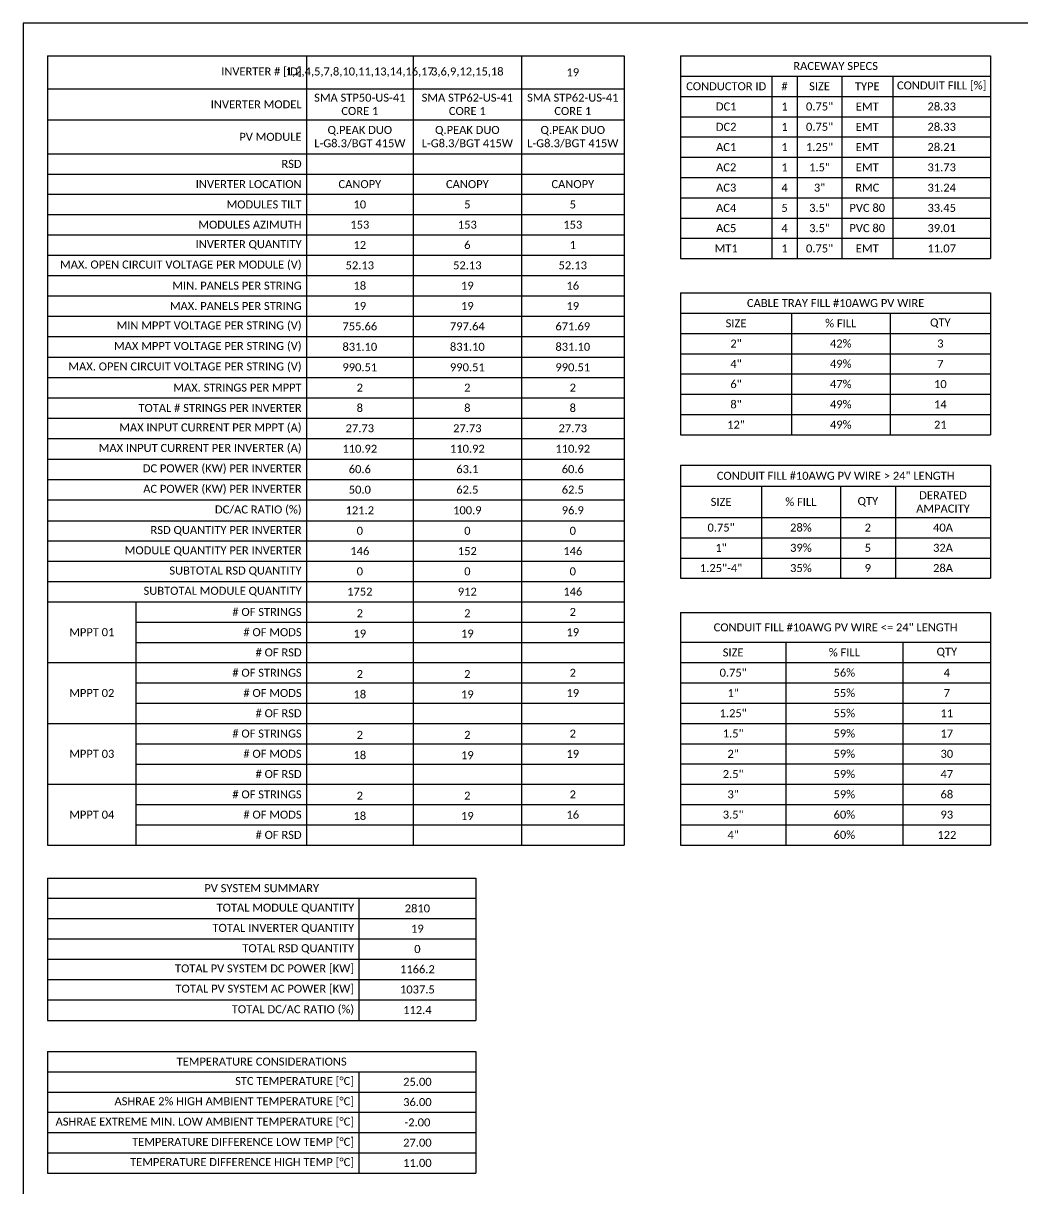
# Paper-space layout 'CALCS' of a CAD drawing. Header units: inches. Extents: x 0.5 to 47.7, y -7.2 to 23.5.
# Drawn here: x 0.5 to 12.98, y 8.94 to 23.5 of the extents above; entities that cross this region are included whole.
import ezdxf

# ---------------------------------------------------------------- set-up
doc = ezdxf.new("R2010")
doc.units = ezdxf.units.IN
doc.header["$MEASUREMENT"] = 0
doc.styles.add('Calibri', font='calibri.ttf')

# ---------------------------------------------------------------- blocks, each defined once
blk = doc.blocks.new('*T2')
at = {"linetype": 'ByBlock', "lineweight": -2, "transparency": 16777216}
for p, q in [((0, 0), (5.349, 0)), ((0, 0), (0, -1.52)), ((5.349, 0), (5.349, -1.52)), ((0, -0.253), (5.349, -0.253)), ((3.889, -0.253), (3.889, -1.52)), ((0, -0.507), (5.349, -0.507)), ((0, -0.76), (5.349, -0.76)), ((0, -1.013), (5.349, -1.013)), ((0, -1.267), (5.349, -1.267)), ((0, -1.52), (5.349, -1.52))]:
    blk.add_line(p, q, dxfattribs=at)
at = {"color": 0, "transparency": 16777216, "char_height": 0.1, "style": 'Calibri'}
for s, insert, width, attachment_point in [('{\\fCalibri|b0|i0|c0;TEMPERATURE CONSIDERATIONS', (2.674, -0.127), 5.22896, 5), ('{\\fCalibri|b0|i0|c0;STC TEMPERATURE [°C]', (3.829, -0.38), 3.76871, 6), ('{\\fCalibri|b0|i0|c0;25.00', (4.619, -0.38), 1.34026, 5), ('{\\fCalibri|b0|i0|c0;ASHRAE 2% HIGH AMBIENT TEMPERATURE [°C]', (3.829, -0.633), 3.76871, 6), ('{\\fCalibri|b0|i0|c0;36.00', (4.619, -0.633), 1.34026, 5), ('{\\fCalibri|b0|i0|c0;ASHRAE EXTREME MIN. LOW AMBIENT TEMPERATURE [°C]', (3.829, -0.887), 3.76871, 6), ('{\\fCalibri|b0|i0|c0;-2.00', (4.619, -0.887), 1.34026, 5), ('{\\fCalibri|b0|i0|c0;TEMPERATURE DIFFERENCE LOW TEMP [°C]', (3.829, -1.14), 3.76871, 6), ('{\\fCalibri|b0|i0|c0;27.00', (4.619, -1.14), 1.34026, 5), ('{\\fCalibri|b0|i0|c0;TEMPERATURE DIFFERENCE HIGH TEMP [°C]', (3.829, -1.393), 3.76871, 6), ('{\\fCalibri|b0|i0|c0;11.00', (4.619, -1.393), 1.34026, 5)]:
    blk.add_mtext(s, dxfattribs=dict(at, insert=insert, width=width, attachment_point=attachment_point))
blk = doc.blocks.new('*T4')
at = {"linetype": 'ByBlock', "lineweight": -2, "transparency": 16777216}
for p, q in [((0, 0), (5.92, 0)), ((0, 0), (0, -9.862)), ((3.233, 0), (3.233, -9.862)), ((4.566, 0), (4.566, -9.862)), ((5.92, 0), (5.92, -9.862)), ((0, -0.411), (5.92, -0.411)), ((0, -0.801), (5.92, -0.801)), ((0, -1.223), (5.92, -1.223)), ((0, -1.477), (5.92, -1.477)), ((0, -1.73), (5.92, -1.73)), ((0, -1.983), (5.92, -1.983)), ((0, -2.237), (5.92, -2.237)), ((0, -2.49), (5.92, -2.49)), ((0, -2.746), (5.92, -2.746)), ((0, -2.999), (5.92, -2.999)), ((0, -3.252), (5.92, -3.252)), ((0, -3.508), (5.92, -3.508)), ((0, -3.764), (5.92, -3.764)), ((0, -4.02), (5.92, -4.02)), ((0, -4.273), (5.92, -4.273)), ((0, -4.526), (5.92, -4.526)), ((0, -4.782), (5.92, -4.782)), ((0, -5.038), (5.92, -5.038)), ((0, -5.293), (5.92, -5.293)), ((0, -5.549), (5.92, -5.549)), ((0, -5.809), (5.92, -5.809)), ((0, -6.062), (5.92, -6.062)), ((0, -6.315), (5.92, -6.315)), ((0, -6.569), (5.92, -6.569)), ((0, -6.822), (5.92, -6.822)), ((1.104, -6.822), (1.104, -9.862)), ((1.104, -7.075), (5.92, -7.075)), ((1.104, -7.329), (5.92, -7.329)), ((0, -7.582), (5.92, -7.582)), ((1.104, -7.835), (5.92, -7.835)), ((1.104, -8.089), (5.92, -8.089)), ((0, -8.342), (5.92, -8.342)), ((1.104, -8.595), (5.92, -8.595)), ((1.104, -8.849), (5.92, -8.849)), ((0, -9.102), (5.92, -9.102)), ((1.104, -9.355), (5.92, -9.355)), ((1.104, -9.609), (5.92, -9.609)), ((0, -9.862), (5.92, -9.862))]:
    blk.add_line(p, q, dxfattribs=at)
at = {"color": 0, "linetype": 'ByBlock', "lineweight": -2, "transparency": 16777216}
for p, q in [((5.92, 0), (7.2, 0)), ((7.2, 0), (7.2, -9.862)), ((5.92, -0.411), (7.2, -0.411)), ((5.92, -0.801), (7.2, -0.801)), ((5.92, -1.223), (7.2, -1.223)), ((5.92, -1.477), (7.2, -1.477)), ((5.92, -1.73), (7.2, -1.73)), ((5.92, -1.983), (7.2, -1.983)), ((5.92, -2.237), (7.2, -2.237)), ((5.92, -2.49), (7.2, -2.49)), ((5.92, -2.746), (7.2, -2.746)), ((5.92, -2.999), (7.2, -2.999)), ((5.92, -3.252), (7.2, -3.252)), ((5.92, -3.508), (7.2, -3.508)), ((5.92, -3.764), (7.2, -3.764)), ((5.92, -4.02), (7.2, -4.02)), ((5.92, -4.273), (7.2, -4.273)), ((5.92, -4.526), (7.2, -4.526)), ((5.92, -4.782), (7.2, -4.782)), ((5.92, -5.038), (7.2, -5.038)), ((5.92, -5.293), (7.2, -5.293)), ((5.92, -5.549), (7.2, -5.549)), ((5.92, -5.809), (7.2, -5.809)), ((5.92, -6.062), (7.2, -6.062)), ((5.92, -6.315), (7.2, -6.315)), ((5.92, -6.569), (7.2, -6.569)), ((5.92, -6.822), (7.2, -6.822)), ((5.92, -7.075), (7.2, -7.075)), ((5.92, -7.329), (7.2, -7.329)), ((5.92, -7.582), (7.2, -7.582)), ((5.92, -7.835), (7.2, -7.835)), ((5.92, -8.089), (7.2, -8.089)), ((5.92, -8.342), (7.2, -8.342)), ((5.92, -8.595), (7.2, -8.595)), ((5.92, -8.849), (7.2, -8.849)), ((5.92, -9.102), (7.2, -9.102)), ((5.92, -9.355), (7.2, -9.355)), ((5.92, -9.609), (7.2, -9.609)), ((5.92, -9.862), (7.2, -9.862))]:
    blk.add_line(p, q, dxfattribs=at)
at = {"color": 0, "transparency": 16777216, "char_height": 0.1, "style": 'Calibri'}
for s, insert, width, attachment_point in [('{\\fCalibri|b0|i0|c0;INVERTER # [ID]', (3.173, -0.205), 3.11302, 6), ('{\\fCalibri|b0|i0|c0;1,2,4,5,7,8,10,11,13,14,16,17', (3.9, -0.205), 1.21309, 5), ('{\\fCalibri|b0|i0|c0;3,6,9,12,15,18', (5.243, -0.205), 1.23343, 5), ('{\\fCalibri|b0|i0|c0|p34;19}', (6.56, -0.205), 1.16025, 5), ('{\\fCalibri|b0|i0|c0;INVERTER MODEL', (3.173, -0.606), 3.11302, 6), ('{\\fCalibri|b0|i0|c0;SMA STP50-US-41 CORE 1', (3.9, -0.606), 1.21309, 5), ('{\\fCalibri|b0|i0|c0;SMA STP62-US-41 CORE 1', (5.243, -0.606), 1.23343, 5), ('{\\fCalibri|b0|i0|c0|p34;SMA STP62-US-41 CORE 1}', (6.56, -0.606), 1.16025, 5), ('{\\fCalibri|b0|i0|c0;PV MODULE', (3.173, -1.012), 3.11302, 6), ('{\\fCalibri|b0|i0|c0;Q.PEAK DUO L-G8.3/BGT 415W', (3.9, -1.012), 1.21309, 5), ('{\\fCalibri|b0|i0|c0;Q.PEAK DUO L-G8.3/BGT 415W', (5.243, -1.012), 1.23343, 5), ('{\\fCalibri|b0|i0|c0|p34;Q.PEAK DUO L-G8.3/BGT 415W}', (6.56, -1.012), 1.16025, 5), ('{\\fCalibri|b0|i0|c0;RSD', (3.173, -1.35), 3.11302, 6), ('{\\fCalibri|b0|i0|c0;', (3.9, -1.35), 1.21309, 5), ('{\\fCalibri|b0|i0|c0;', (5.243, -1.35), 1.23343, 5), ('{\\fCalibri|b0|i0|c0;INVERTER LOCATION', (3.173, -1.603), 3.11302, 6), ('{\\fCalibri|b0|i0|c0;CANOPY', (3.9, -1.603), 1.21309, 5), ('{\\fCalibri|b0|i0|c0;CANOPY', (5.243, -1.603), 1.23343, 5), ('{\\fCalibri|b0|i0|c0|p34;CANOPY}', (6.56, -1.603), 1.16025, 5), ('{\\fCalibri|b0|i0|c0;MODULES TILT', (3.173, -1.857), 3.11302, 6), ('{\\fCalibri|b0|i0|c0;10', (3.9, -1.857), 1.21309, 5), ('{\\fCalibri|b0|i0|c0;5', (5.243, -1.857), 1.23343, 5), ('{\\fCalibri|b0|i0|c0|p34;5}', (6.56, -1.857), 1.16025, 5), ('{\\fCalibri|b0|i0|c0;MODULES AZIMUTH', (3.173, -2.11), 3.11302, 6), ('{\\fCalibri|b0|i0|c0;153', (3.9, -2.11), 1.21309, 5), ('{\\fCalibri|b0|i0|c0;153', (5.243, -2.11), 1.23343, 5), ('{\\fCalibri|b0|i0|c0|p34;153}', (6.56, -2.11), 1.16025, 5), ('{\\fCalibri|b0|i0|c0;INVERTER QUANTITY', (3.173, -2.363), 3.11302, 6), ('{\\fCalibri|b0|i0|c0;12', (3.9, -2.363), 1.21309, 5), ('{\\fCalibri|b0|i0|c0;6', (5.243, -2.363), 1.23343, 5), ('{\\fCalibri|b0|i0|c0|p34;1}', (6.56, -2.363), 1.16025, 5), ('{\\fCalibri|b0|i0|c0;MAX. OPEN CIRCUIT VOLTAGE PER MODULE (V)', (3.173, -2.618), 3.11302, 6), ('{\\fCalibri|b0|i0|c0;52.13', (3.9, -2.618), 1.21309, 5), ('{\\fCalibri|b0|i0|c0;52.13', (5.243, -2.618), 1.23343, 5), ('{\\fCalibri|b0|i0|c0|p34;52.13}', (6.56, -2.618), 1.16025, 5), ('{\\fCalibri|b0|i0|c0;MIN. PANELS PER STRING', (3.173, -2.872), 3.11302, 6), ('{\\fCalibri|b0|i0|c0;18', (3.9, -2.872), 1.21309, 5), ('{\\fCalibri|b0|i0|c0;19', (5.243, -2.872), 1.23343, 5), ('{\\fCalibri|b0|i0|c0|p34;16}', (6.56, -2.872), 1.16025, 5), ('{\\fCalibri|b0|i0|c0;MAX. PANELS PER STRING', (3.173, -3.126), 3.11302, 6), ('{\\fCalibri|b0|i0|c0;19', (3.9, -3.126), 1.21309, 5), ('{\\fCalibri|b0|i0|c0;19', (5.243, -3.126), 1.23343, 5), ('{\\fCalibri|b0|i0|c0|p34;19}', (6.56, -3.126), 1.16025, 5), ('{\\fCalibri|b0|i0|c0;MIN MPPT VOLTAGE PER STRING (V)', (3.173, -3.38), 3.11302, 6), ('{\\fCalibri|b0|i0|c0;755.66', (3.9, -3.38), 1.21309, 5), ('{\\fCalibri|b0|i0|c0;797.64', (5.243, -3.38), 1.23343, 5), ('{\\fCalibri|b0|i0|c0|p34;671.69}', (6.56, -3.38), 1.16025, 5), ('{\\fCalibri|b0|i0|c0;MAX MPPT VOLTAGE PER STRING (V)', (3.173, -3.636), 3.11302, 6), ('{\\fCalibri|b0|i0|c0;831.10', (3.9, -3.636), 1.21309, 5), ('{\\fCalibri|b0|i0|c0;831.10', (5.243, -3.636), 1.23343, 5), ('{\\fCalibri|b0|i0|c0|p34;831.10}', (6.56, -3.636), 1.16025, 5), ('{\\fCalibri|b0|i0|c0;MAX. OPEN CIRCUIT VOLTAGE PER STRING (V)', (3.173, -3.892), 3.11302, 6), ('{\\fCalibri|b0|i0|c0;990.51', (3.9, -3.892), 1.21309, 5), ('{\\fCalibri|b0|i0|c0;990.51', (5.243, -3.892), 1.23343, 5), ('{\\fCalibri|b0|i0|c0|p34;990.51}', (6.56, -3.892), 1.16025, 5), ('{\\fCalibri|b0|i0|c0;MAX. STRINGS PER MPPT', (3.173, -4.146), 3.11302, 6), ('{\\fCalibri|b0|i0|c0;2', (3.9, -4.146), 1.21309, 5), ('{\\fCalibri|b0|i0|c0;2', (5.243, -4.146), 1.23343, 5), ('{\\fCalibri|b0|i0|c0|p34;2}', (6.56, -4.146), 1.16025, 5), ('{\\fCalibri|b0|i0|c0;TOTAL # STRINGS PER INVERTER', (3.173, -4.4), 3.11302, 6), ('{\\fCalibri|b0|i0|c0;8', (3.9, -4.4), 1.21309, 5), ('{\\fCalibri|b0|i0|c0;8', (5.243, -4.4), 1.23343, 5), ('{\\fCalibri|b0|i0|c0|p34;8}', (6.56, -4.4), 1.16025, 5), ('{\\fCalibri|b0|i0|c0;MAX INPUT CURRENT PER MPPT (A)', (3.173, -4.654), 3.11302, 6), ('{\\fCalibri|b0|i0|c0;27.73', (3.9, -4.654), 1.21309, 5), ('{\\fCalibri|b0|i0|c0;27.73', (5.243, -4.654), 1.23343, 5), ('{\\fCalibri|b0|i0|c0|p34;27.73}', (6.56, -4.654), 1.16025, 5), ('{\\fCalibri|b0|i0|c0;MAX INPUT CURRENT PER INVERTER (A)', (3.173, -4.91), 3.11302, 6), ('{\\fCalibri|b0|i0|c0;110.92', (3.9, -4.91), 1.21309, 5), ('{\\fCalibri|b0|i0|c0;110.92', (5.243, -4.91), 1.23343, 5), ('{\\fCalibri|b0|i0|c0|p34;110.92}', (6.56, -4.91), 1.16025, 5), ('{\\fCalibri|b0|i0|c0;DC POWER (KW) PER INVERTER', (3.173, -5.165), 3.11302, 6), ('{\\fCalibri|b0|i0|c0;60.6', (3.9, -5.165), 1.21309, 5), ('{\\fCalibri|b0|i0|c0;63.1', (5.243, -5.165), 1.23343, 5), ('{\\fCalibri|b0|i0|c0|p34;60.6}', (6.56, -5.165), 1.16025, 5), ('{\\fCalibri|b0|i0|c0;AC POWER (KW) PER INVERTER', (3.173, -5.421), 3.11302, 6), ('{\\fCalibri|b0|i0|c0;50.0', (3.9, -5.421), 1.21309, 5), ('{\\fCalibri|b0|i0|c0;62.5', (5.243, -5.421), 1.23343, 5), ('{\\fCalibri|b0|i0|c0|p34;62.5}', (6.56, -5.421), 1.16025, 5), ('{\\fCalibri|b0|i0|c0;DC/AC RATIO (%)', (3.173, -5.679), 3.11302, 6), ('{\\fCalibri|b0|i0|c0;121.2', (3.9, -5.679), 1.21309, 5), ('{\\fCalibri|b0|i0|c0;100.9', (5.243, -5.679), 1.23343, 5), ('{\\fCalibri|b0|i0|c0|p34;96.9}', (6.56, -5.679), 1.16025, 5), ('{\\fCalibri|b0|i0|c0;RSD QUANTITY PER INVERTER', (3.173, -5.935), 3.11302, 6), ('{\\fCalibri|b0|i0|c0;0', (3.9, -5.935), 1.21309, 5), ('{\\fCalibri|b0|i0|c0;0', (5.243, -5.935), 1.23343, 5), ('{\\fCalibri|b0|i0|c0|p34;0}', (6.56, -5.935), 1.16025, 5), ('{\\fCalibri|b0|i0|c0;MODULE QUANTITY PER INVERTER', (3.173, -6.189), 3.11302, 6), ('{\\fCalibri|b0|i0|c0;146', (3.9, -6.189), 1.21309, 5), ('{\\fCalibri|b0|i0|c0;152', (5.243, -6.189), 1.23343, 5), ('{\\fCalibri|b0|i0|c0|p34;146}', (6.56, -6.189), 1.16025, 5), ('{\\fCalibri|b0|i0|c0;SUBTOTAL RSD QUANTITY', (3.173, -6.442), 3.11302, 6), ('{\\fCalibri|b0|i0|c0;0', (3.9, -6.442), 1.21309, 5), ('{\\fCalibri|b0|i0|c0;0', (5.243, -6.442), 1.23343, 5), ('{\\fCalibri|b0|i0|c0|p34;0}', (6.56, -6.442), 1.16025, 5), ('{\\fCalibri|b0|i0|c0;SUBTOTAL MODULE QUANTITY', (3.173, -6.695), 3.11302, 6), ('{\\fCalibri|b0|i0|c0;1752', (3.9, -6.695), 1.21309, 5), ('{\\fCalibri|b0|i0|c0;912', (5.243, -6.695), 1.23343, 5), ('{\\fCalibri|b0|i0|c0|p34;146}', (6.56, -6.695), 1.16025, 5), ('{\\fCalibri|b0|i0|c0;# OF STRINGS', (3.173, -6.949), 2.00918, 6), ('{\\fCalibri|b0|i0|c0;2', (3.9, -7.015), 1.21309, 8), ('{\\fCalibri|b0|i0|c0;2', (5.243, -7.015), 1.23343, 8), ('{\\fCalibri|b0|i0|c0|p34;2}', (6.56, -6.949), 1.16025, 5), ('{\\fCalibri|b0|i0|c0;MPPT 01', (0.552, -7.202), 0.98384, 5), ('{\\fCalibri|b0|i0|c0;# OF MODS', (3.173, -7.202), 2.00918, 6), ('{\\fCalibri|b0|i0|c0;19', (3.9, -7.269), 1.21309, 8), ('{\\fCalibri|b0|i0|c0;19', (5.243, -7.269), 1.23343, 8), ('{\\fCalibri|b0|i0|c0|p34;19}', (6.56, -7.202), 1.16025, 5), ('{\\fCalibri|b0|i0|c0;# OF RSD', (3.173, -7.455), 2.00918, 6), ('{\\fCalibri|b0|i0|c0;', (3.9, -7.522), 1.21309, 8), ('{\\fCalibri|b0|i0|c0;', (5.243, -7.522), 1.23343, 8), ('{\\fCalibri|b0|i0|c0;# OF STRINGS', (3.173, -7.709), 2.00918, 6), ('{\\fCalibri|b0|i0|c0;2', (3.9, -7.775), 1.21309, 8), ('{\\fCalibri|b0|i0|c0;2', (5.243, -7.775), 1.23343, 8), ('{\\fCalibri|b0|i0|c0|p34;2}', (6.56, -7.709), 1.16025, 5), ('{\\fCalibri|b0|i0|c0;MPPT 02', (0.552, -7.962), 0.98384, 5), ('{\\fCalibri|b0|i0|c0;# OF MODS', (3.173, -7.962), 2.00918, 6), ('{\\fCalibri|b0|i0|c0;18', (3.9, -8.029), 1.21309, 8), ('{\\fCalibri|b0|i0|c0;19', (5.243, -8.029), 1.23343, 8), ('{\\fCalibri|b0|i0|c0|p34;19}', (6.56, -7.962), 1.16025, 5), ('{\\fCalibri|b0|i0|c0;# OF RSD', (3.173, -8.215), 2.00918, 6), ('{\\fCalibri|b0|i0|c0;', (3.9, -8.282), 1.21309, 8), ('{\\fCalibri|b0|i0|c0;', (5.243, -8.282), 1.23343, 8), ('{\\fCalibri|b0|i0|c0;# OF STRINGS', (3.173, -8.469), 2.00918, 6), ('{\\fCalibri|b0|i0|c0;2', (3.9, -8.535), 1.21309, 8), ('{\\fCalibri|b0|i0|c0;2', (5.243, -8.535), 1.23343, 8), ('{\\fCalibri|b0|i0|c0|p34;2}', (6.56, -8.469), 1.16025, 5), ('{\\fCalibri|b0|i0|c0;MPPT 03', (0.552, -8.722), 0.98384, 5), ('{\\fCalibri|b0|i0|c0;# OF MODS', (3.173, -8.722), 2.00918, 6), ('{\\fCalibri|b0|i0|c0;18', (3.9, -8.789), 1.21309, 8), ('{\\fCalibri|b0|i0|c0;19', (5.243, -8.789), 1.23343, 8), ('{\\fCalibri|b0|i0|c0|p34;19}', (6.56, -8.722), 1.16025, 5), ('{\\fCalibri|b0|i0|c0;# OF RSD', (3.173, -8.975), 2.00918, 6), ('{\\fCalibri|b0|i0|c0;# OF STRINGS', (3.173, -9.229), 2.00918, 6), ('{\\fCalibri|b0|i0|c0;', (3.9, -9.042), 1.21309, 8), ('{\\fCalibri|b0|i0|c0;', (5.243, -9.042), 1.23343, 8), ('{\\fCalibri|b0|i0|c0;2', (3.9, -9.295), 1.21309, 8), ('{\\fCalibri|b0|i0|c0;2', (5.243, -9.295), 1.23343, 8), ('{\\fCalibri|b0|i0|c0|p34;2}', (6.56, -9.229), 1.16025, 5), ('{\\fCalibri|b0|i0|c0;MPPT 04', (0.552, -9.482), 0.98384, 5), ('{\\fCalibri|b0|i0|c0;# OF MODS', (3.173, -9.482), 2.00918, 6), ('{\\fCalibri|b0|i0|c0;18', (3.9, -9.549), 1.21309, 8), ('{\\fCalibri|b0|i0|c0;19', (5.243, -9.549), 1.23343, 8), ('{\\fCalibri|b0|i0|c0|p34;16}', (6.56, -9.482), 1.16025, 5), ('{\\fCalibri|b0|i0|c0;# OF RSD', (3.173, -9.735), 2.00918, 6), ('{\\fCalibri|b0|i0|c0;', (3.9, -9.802), 1.21309, 8), ('{\\fCalibri|b0|i0|c0;', (5.243, -9.802), 1.23343, 8)]:
    blk.add_mtext(s, dxfattribs=dict(at, insert=insert, width=width, attachment_point=attachment_point))
blk = doc.blocks.new('*T5')
at = {"linetype": 'ByBlock', "lineweight": -2, "transparency": 16777216}
for p, q in [((0, 0), (5.349, 0)), ((0, 0), (0, -1.78)), ((5.349, 0), (5.349, -1.78)), ((0, -0.253), (5.349, -0.253)), ((3.889, -0.253), (3.889, -1.78)), ((0, -0.507), (5.349, -0.507)), ((0, -0.76), (5.349, -0.76)), ((0, -1.013), (5.349, -1.013)), ((0, -1.267), (5.349, -1.267)), ((0, -1.52), (5.349, -1.52)), ((0, -1.78), (5.349, -1.78))]:
    blk.add_line(p, q, dxfattribs=at)
at = {"color": 0, "transparency": 16777216, "char_height": 0.1, "style": 'Calibri'}
for s, insert, width, attachment_point in [('{\\fCalibri|b0|i0|c0;PV SYSTEM SUMMARY', (2.674, -0.127), 5.22896, 5), ('{\\fCalibri|b0|i0|c0;TOTAL MODULE QUANTITY', (3.829, -0.38), 3.76871, 6), ('{\\fCalibri|b0|i0|c0;2810', (4.619, -0.38), 1.34026, 5), ('{\\fCalibri|b0|i0|c0;TOTAL INVERTER QUANTITY', (3.829, -0.633), 3.76871, 6), ('{\\fCalibri|b0|i0|c0;19', (4.619, -0.633), 1.34026, 5), ('{\\fCalibri|b0|i0|c0;TOTAL RSD QUANTITY', (3.829, -0.887), 3.76871, 6), ('{\\fCalibri|b0|i0|c0;0', (4.619, -0.887), 1.34026, 5), ('{\\fCalibri|b0|i0|c0;TOTAL PV SYSTEM DC POWER [KW]', (3.829, -1.14), 3.76871, 6), ('{\\fCalibri|b0|i0|c0;1166.2', (4.619, -1.14), 1.34026, 5), ('{\\fCalibri|b0|i0|c0;TOTAL PV SYSTEM AC POWER [KW] ', (3.829, -1.393), 3.76871, 6), ('{\\fCalibri|b0|i0|c0;1037.5', (4.619, -1.393), 1.34026, 5), ('{\\fCalibri|b0|i0|c0;TOTAL DC/AC RATIO (%)', (3.829, -1.65), 3.76871, 6), ('{\\fCalibri|b0|i0|c0;112.4', (4.619, -1.65), 1.34026, 5)]:
    blk.add_mtext(s, dxfattribs=dict(at, insert=insert, width=width, attachment_point=attachment_point))
blk = doc.blocks.new('*T7')
at = {"linetype": 'ByBlock', "lineweight": -2, "transparency": 16777216}
for p, q in [((0, 0), (3.872, 0)), ((0, 0), (0, -2.533)), ((3.872, 0), (3.872, -2.533)), ((0, -0.253), (3.872, -0.253)), ((1.138, -0.253), (1.138, -2.533)), ((1.457, -0.253), (1.457, -2.533)), ((2.012, -0.253), (2.012, -2.533)), ((2.651, -0.253), (2.651, -2.533)), ((0, -0.507), (3.872, -0.507)), ((0, -0.76), (3.872, -0.76)), ((0, -1.013), (3.872, -1.013)), ((0, -1.267), (3.872, -1.267)), ((0, -1.52), (3.872, -1.52)), ((0, -1.773), (3.872, -1.773)), ((0, -2.027), (3.872, -2.027)), ((0, -2.28), (3.872, -2.28)), ((0, -2.533), (3.872, -2.533))]:
    blk.add_line(p, q, dxfattribs=at)
at = {"color": 0, "transparency": 16777216, "char_height": 0.1, "attachment_point": 5, "style": 'Calibri'}
for s, insert, width in [('{\\fCalibri|b0|i0|c0|p34;RACEWAY SPECS', (1.936, -0.127), 3.75222), ('{\\fCalibri|b0|i0|c0;CONDUCTOR ID', (0.569, -0.38), 1.01833), ('{\\fCalibri|b0|i0|c0;#', (1.298, -0.38), 0.19889), ('{\\fCalibri|b0|i0|c0;SIZE', (1.735, -0.38), 0.435), ('{\\fCalibri|b0|i0|c0;TYPE', (2.331, -0.38), 0.51833), ('{\\fCalibri|b0|i0|c0;CONDUIT FILL [%]', (3.261, -0.38), 1.10167), ('{\\fCalibri|b0|i0|c0;DC1', (0.569, -0.633), 1.01833), ('{\\fCalibri|b0|i0|c0;0.75"', (1.735, -0.633), 0.435), ('{\\fCalibri|b0|i0|c0;28.33', (3.261, -0.633), 1.10167), ('{\\fCalibri|b0|i0|c0;1', (1.298, -0.633), 0.19889), ('{\\fCalibri|b0|i0|c0;EMT', (2.331, -0.633), 0.51833), ('{\\fCalibri|b0|i0|c0;DC2', (0.569, -0.887), 1.01833), ('{\\fCalibri|b0|i0|c0;1', (1.298, -0.887), 0.19889), ('{\\fCalibri|b0|i0|c0;0.75"', (1.735, -0.887), 0.435), ('{\\fCalibri|b0|i0|c0;EMT', (2.331, -0.887), 0.51833), ('{\\fCalibri|b0|i0|c0;28.33', (3.261, -0.887), 1.10167), ('{\\fCalibri|b0|i0|c0;AC1', (0.569, -1.14), 1.01833), ('{\\fCalibri|b0|i0|c0;1', (1.298, -1.14), 0.19889), ('{\\fCalibri|b0|i0|c0;1.25"', (1.735, -1.14), 0.435), ('{\\fCalibri|b0|i0|c0;EMT', (2.331, -1.14), 0.51833), ('{\\fCalibri|b0|i0|c0;28.21', (3.261, -1.14), 1.10167), ('{\\fCalibri|b0|i0|c0;AC2', (0.569, -1.393), 1.01833), ('{\\fCalibri|b0|i0|c0;1', (1.298, -1.393), 0.19889), ('{\\fCalibri|b0|i0|c0;1.5"', (1.735, -1.393), 0.435), ('{\\fCalibri|b0|i0|c0;EMT', (2.331, -1.393), 0.51833), ('{\\fCalibri|b0|i0|c0;31.73', (3.261, -1.393), 1.10167), ('{\\fCalibri|b0|i0|c0;AC3', (0.569, -1.647), 1.01833), ('{\\fCalibri|b0|i0|c0;4', (1.298, -1.647), 0.19889), ('{\\fCalibri|b0|i0|c0;3"', (1.735, -1.647), 0.435), ('{\\fCalibri|b0|i0|c0;RMC', (2.331, -1.647), 0.51833), ('{\\fCalibri|b0|i0|c0;31.24', (3.261, -1.647), 1.10167), ('{\\fCalibri|b0|i0|c0;AC4', (0.569, -1.9), 1.01833), ('{\\fCalibri|b0|i0|c0;5', (1.298, -1.9), 0.19889), ('{\\fCalibri|b0|i0|c0;3.5"', (1.735, -1.9), 0.435), ('{\\fCalibri|b0|i0|c0;PVC 80', (2.331, -1.9), 0.51833), ('{\\fCalibri|b0|i0|c0;33.45', (3.261, -1.9), 1.10167), ('{\\fCalibri|b0|i0|c0;AC5', (0.569, -2.153), 1.01833), ('{\\fCalibri|b0|i0|c0;4', (1.298, -2.153), 0.19889), ('{\\fCalibri|b0|i0|c0;3.5"', (1.735, -2.153), 0.435), ('{\\fCalibri|b0|i0|c0;PVC 80', (2.331, -2.153), 0.51833), ('{\\fCalibri|b0|i0|c0;39.01', (3.261, -2.153), 1.10167), ('{\\fCalibri|b0|i0|c0;MT1', (0.569, -2.407), 1.01833), ('{\\fCalibri|b0|i0|c0;1', (1.298, -2.407), 0.19889), ('{\\fCalibri|b0|i0|c0;0.75"', (1.735, -2.407), 0.435), ('{\\fCalibri|b0|i0|c0;EMT', (2.331, -2.407), 0.51833), ('{\\fCalibri|b0|i0|c0;11.07', (3.261, -2.407), 1.10167)]:
    blk.add_mtext(s, dxfattribs=dict(at, insert=insert, width=width))
blk = doc.blocks.new('*T8')
at = {"color": 0, "linetype": 'ByBlock', "lineweight": -2, "transparency": 16777216}
for p, q in [((0, 0), (3.872, 0)), ((0, 0), (0, -1.773)), ((3.872, 0), (3.872, -1.773)), ((0, -0.253), (3.872, -0.253)), ((1.383, -0.253), (1.383, -1.773)), ((2.617, -0.253), (2.617, -1.773)), ((0, -0.507), (3.872, -0.507)), ((0, -0.76), (3.872, -0.76)), ((0, -1.013), (3.872, -1.013)), ((0, -1.267), (3.872, -1.267)), ((0, -1.52), (3.872, -1.52)), ((0, -1.773), (3.872, -1.773))]:
    blk.add_line(p, q, dxfattribs=at)
at = {"color": 0, "transparency": 16777216, "char_height": 0.1, "attachment_point": 5, "style": 'Calibri'}
for s, insert, width in [('CABLE TRAY FILL #10AWG PV WIRE', (1.936, -0.127), 3.75222), ('SIZE', (0.692, -0.38), 1.26346), ('% FILL', (2, -0.38), 1.11328), ('QTY', (3.244, -0.38), 1.13549), ('2"', (0.692, -0.633), 1.26346), ('42%', (2, -0.633), 1.11328), ('3', (3.244, -0.633), 1.13549), ('4"', (0.692, -0.887), 1.26346), ('49%', (2, -0.887), 1.11328), ('7', (3.244, -0.887), 1.13549), ('6"', (0.692, -1.14), 1.26346), ('47%', (2, -1.14), 1.11328), ('10', (3.244, -1.14), 1.13549), ('8"', (0.692, -1.393), 1.26346), ('49%', (2, -1.393), 1.11328), ('14', (3.244, -1.393), 1.13549), ('12"', (0.692, -1.647), 1.26346), ('49%', (2, -1.647), 1.11328), ('21', (3.244, -1.647), 1.13549)]:
    blk.add_mtext(s, dxfattribs=dict(at, insert=insert, width=width))
blk = doc.blocks.new('*T9')
at = {"color": 0, "linetype": 'ByBlock', "lineweight": -2, "transparency": 16777216}
for p, q in [((0, 0), (3.872, 0)), ((0, 0), (0, -1.412)), ((3.872, 0), (3.872, -1.412)), ((0, -0.263), (3.872, -0.263)), ((1.009, -0.263), (1.009, -1.412)), ((1.995, -0.263), (1.995, -1.412)), ((2.682, -0.263), (2.682, -1.412)), ((0, -0.652), (3.872, -0.652)), ((0, -0.905), (3.872, -0.905)), ((0, -1.159), (3.872, -1.159)), ((0, -1.412), (3.872, -1.412))]:
    blk.add_line(p, q, dxfattribs=at)
at = {"color": 0, "transparency": 16777216, "char_height": 0.1, "attachment_point": 5, "style": 'Calibri'}
for s, insert, width in [('CONDUIT FILL #10AWG PV WIRE > 24" LENGTH', (1.936, -0.132), 3.75222), ('SIZE', (0.505, -0.458), 0.88914), ('% FILL', (1.502, -0.458), 0.86607), ('QTY', (2.338, -0.458), 0.56647), ('DERATED AMPACITY', (3.277, -0.458), 1.07055), ('0.75"', (0.505, -0.779), 0.88914), ('28%', (1.502, -0.779), 0.86607), ('2', (2.338, -0.779), 0.56647), ('40A', (3.277, -0.779), 1.07055), ('1"', (0.505, -1.032), 0.88914), ('39%', (1.502, -1.032), 0.86607), ('5', (2.338, -1.032), 0.56647), ('32A', (3.277, -1.032), 1.07055), ('1.25"-4"', (0.505, -1.285), 0.88914), ('35%', (1.502, -1.285), 0.86607), ('9', (2.338, -1.285), 0.56647), ('28A', (3.277, -1.285), 1.07055)]:
    blk.add_mtext(s, dxfattribs=dict(at, insert=insert, width=width))
blk = doc.blocks.new('*T10')
at = {"color": 0, "linetype": 'ByBlock', "lineweight": -2, "transparency": 16777216}
for p, q in [((0, 0), (3.872, 0)), ((0, 0), (0, -2.907)), ((3.872, 0), (3.872, -2.907)), ((0, -0.373), (3.872, -0.373)), ((1.313, -0.373), (1.313, -2.907)), ((2.777, -0.373), (2.777, -2.907)), ((0, -0.627), (3.872, -0.627)), ((0, -0.88), (3.872, -0.88)), ((0, -1.133), (3.872, -1.133)), ((0, -1.387), (3.872, -1.387)), ((0, -1.64), (3.872, -1.64)), ((0, -1.893), (3.872, -1.893)), ((0, -2.147), (3.872, -2.147)), ((0, -2.4), (3.872, -2.4)), ((0, -2.653), (3.872, -2.653)), ((0, -2.907), (3.872, -2.907))]:
    blk.add_line(p, q, dxfattribs=at)
at = {"color": 0, "transparency": 16777216, "char_height": 0.1, "attachment_point": 5, "style": 'Calibri'}
for s, insert, width in [('CONDUIT FILL #10AWG PV WIRE <= 24" LENGTH', (1.936, -0.187), 3.75222), ('SIZE', (0.656, -0.5), 1.19254), ('% FILL', (2.045, -0.5), 1.3447), ('QTY', (3.325, -0.5), 0.97498), ('0.75"', (0.656, -0.753), 1.19254), ('56%', (2.045, -0.753), 1.3447), ('4', (3.325, -0.753), 0.97498), ('1"', (0.656, -1.007), 1.19254), ('55%', (2.045, -1.007), 1.3447), ('7', (3.325, -1.007), 0.97498), ('1.25"', (0.656, -1.26), 1.19254), ('55%', (2.045, -1.26), 1.3447), ('11', (3.325, -1.26), 0.97498), ('59%', (2.045, -1.513), 1.3447), ('1.5"', (0.656, -1.513), 1.19254), ('17', (3.325, -1.513), 0.97498), ('2"', (0.656, -1.767), 1.19254), ('59%', (2.045, -1.767), 1.3447), ('30', (3.325, -1.767), 0.97498), ('2.5"', (0.656, -2.02), 1.19254), ('59%', (2.045, -2.02), 1.3447), ('47', (3.325, -2.02), 0.97498), ('3"', (0.656, -2.273), 1.19254), ('59%', (2.045, -2.273), 1.3447), ('68', (3.325, -2.273), 0.97498), ('3.5"', (0.656, -2.527), 1.19254), ('60%', (2.045, -2.527), 1.3447), ('93', (3.325, -2.527), 0.97498), ('4"', (0.656, -2.78), 1.19254), ('60%', (2.045, -2.78), 1.3447), ('122', (3.325, -2.78), 0.97498)]:
    blk.add_mtext(s, dxfattribs=dict(at, insert=insert, width=width))

psp = doc.layouts.new('CALCS')

# ---------------------------------------------------------------- linework, layer by layer
psp.add_lwpolyline([(0.5, 0.5), (35.5, 0.5), (35.5, 23.5), (0.5, 23.5)], close=True)

# ---------------------------------------------------------------- block references
for name, p in [('*T4', (0.803, 23.093)), ('*T7', (8.71, 23.093)), ('*T8', (8.71, 20.131)), ('*T9', (8.71, 17.977)), ('*T10', (8.71, 16.138)), ('*T5', (0.803, 12.819)), ('*T2', (0.803, 10.652))]:
    psp.add_blockref(name, p)

doc.saveas('drawing.dxf')
